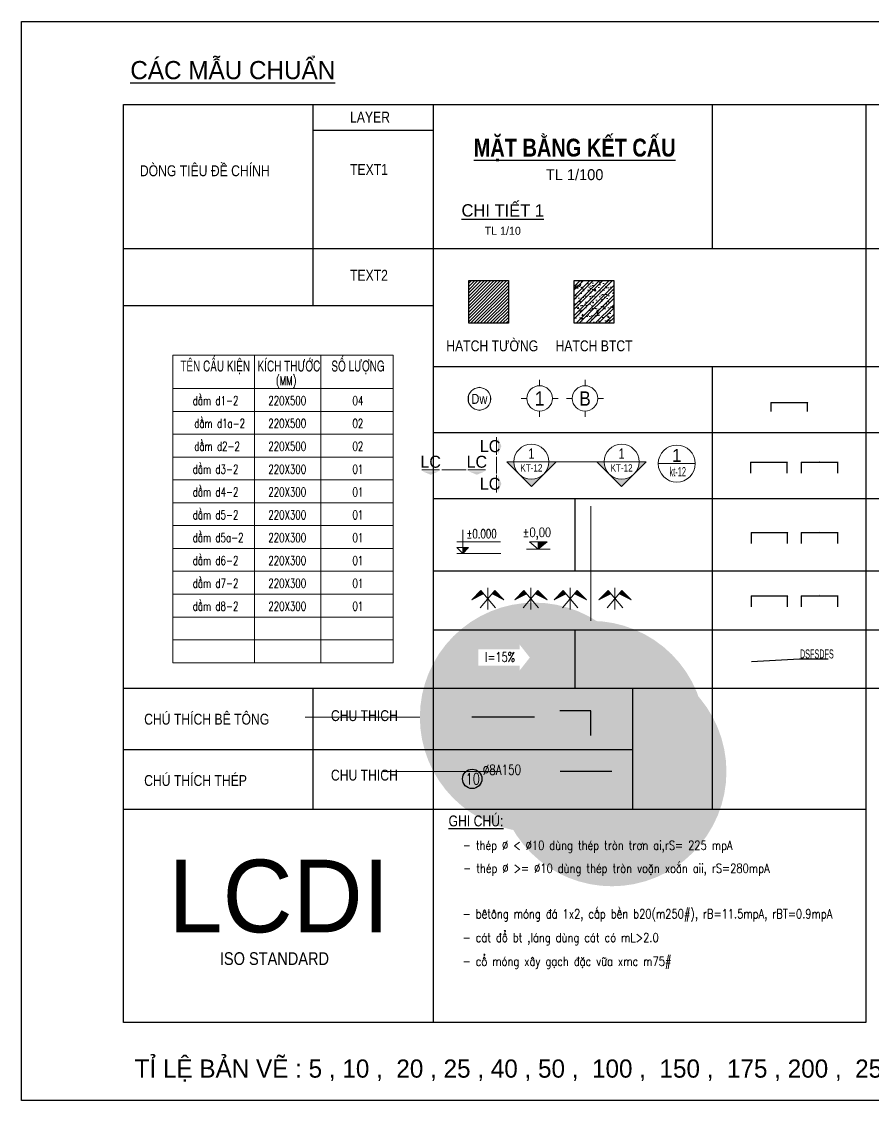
# Model space of a CAD drawing. Header units: inches. Extents: x 692246 to 692930, y 595951 to 596289.
# Drawn here: x 692697.6 to 692827.7, y 596124 to 596288.6 of the extents above; entities that cross this region are included whole.
import ezdxf
from ezdxf.enums import TextEntityAlignment as Align

# ---------------------------------------------------------------- set-up
doc = ezdxf.new("R2010")
doc.units = ezdxf.units.IN
doc.header["$MEASUREMENT"] = 0
doc.header["$PDMODE"] = 32
doc.header["$PDSIZE"] = -1
doc.linetypes.add('DASHDOT', pattern=[1, 0.5, -0.25, 0, -0.25])
doc.linetypes.add('HIDDEN', pattern=[0.375, 0.25, -0.125])
doc.layers.get('0').update_dxf_attribs({"lineweight": 18})
for name, color, linetype, lineweight in [('ISO', 153, 'Continuous', 13), ('KICHTHUOC', 4, 'Continuous', 18), ('LC Dim', 8, 'Continuous', 18), ('LC Hatch', 252, 'Continuous', 9), ('LC Hatch @ 1', 252, 'Continuous', 9), ('LC ISO', 153, 'Continuous', 13), ('LC Khac', 4, 'Continuous', 9), ('LC MANH DUT', 35, 'HIDDEN', 5), ('LC Net manh', 239, 'Continuous', 5), ('LC Net thay', 7, 'Continuous', 25), ('LC Net truc', 79, 'DASHDOT', 13), ('LC Text1', 3, 'Continuous', 20), ('LC Text2', 7, 'Continuous', 25)]:
    doc.layers.add(name, color=color, linetype=linetype, lineweight=lineweight)
doc.styles.add('Arial', font='arial_0.ttf')
doc.styles.add('Brief text', font='VHHELS.TTF')
doc.styles.add('General text 2', font='arial_0.ttf')
doc.styles.add('HOATBIF', font='hoatbif.shx', dxfattribs={"width": 0.5})
doc.styles.add('LC 1', font='VHAVANB.TTF')
doc.styles.add('LC 2', font='VHARIALN.TTF', dxfattribs={"width": 0.7})
doc.styles.add('LC 3', font='vnsimli.shx', dxfattribs={"width": 0.75})
doc.styles.add('LC3', font='VHARIALB.TTF', dxfattribs={"width": 0.8})
doc.styles.add('T1', font='Vnsimli.shx', dxfattribs={"width": 0.8})
doc.styles.add('T2', font='VHARIAL.TTF', dxfattribs={"width": 0.8})
doc.styles.add('text', font='hoatbif.shx', dxfattribs={"width": 0.7})
doc.styles.add('text1', font='VHHELS.TTF', dxfattribs={"width": 0.7, "height": 300})
doc.dimstyles.new('1-100(1-25)', dxfattribs={"dimscale": 25, "dimtxt": 2.5, "dimasz": 0.35, "dimexe": 0.5, "dimexo": 1, "dimgap": 0.8, "dimtad": 1, "dimdec": 0, "dimzin": 0, "dimdsep": 46, "dimtxsty": 'HOATBIF', "dimblk1": 'DOT', "dimblk2": 'DOT', "dimsah": 1, "dimcen": -1, "dimdle": 1, "dimclrd": 256, "dimclre": 256, "dimclrt": 4, "dimadec": 3, "dimazin": 2, "dimtfac": 0.333333, "dimtdec": 0, "dimtix": 1, "dimtmove": 2, "dimatfit": 3, "dimldrblk": 'DOT', "dimfxl": 1, "dimtvp": 0.833333, "dimtolj": 1, "dimtzin": 0, "dimarcsym": 0})
doc.dimstyles.new('1-20', dxfattribs={"dimscale": 100, "dimtxt": 2.5, "dimasz": 0.35, "dimexe": 0.5, "dimexo": 0, "dimgap": 0.8, "dimtad": 1, "dimdec": 0, "dimlfac": 0.2, "dimzin": 0, "dimdsep": 46, "dimtxsty": 'HOATBIF', "dimblk1": 'DOT', "dimblk2": 'DOT', "dimsah": 1, "dimcen": -1, "dimdle": 1, "dimclrd": 256, "dimclre": 256, "dimclrt": 4, "dimadec": 3, "dimazin": 2, "dimtfac": 0.333333, "dimtdec": 0, "dimtix": 1, "dimtmove": 2, "dimatfit": 3, "dimldrblk": 'DOT', "dimfxl": 1, "dimtvp": 0.833333, "dimtolj": 1, "dimtzin": 0, "dimarcsym": 0})

# ---------------------------------------------------------------- blocks, each defined once
blk = doc.blocks.new('CT')
at = {"layer": 'LC Text1', "lineweight": 15}
blk.add_hatch(color=4, dxfattribs=at).paths.add_polyline_path([(3.25, 1.6), (1.64, 1.6), (1.64, 0)])
at = {"layer": 'LC Text1', "color": 4, "lineweight": 15, "ltscale": 50}
for p, q in [((0.05, 3.14), (12, 3.14)), ((12.09, 0), (0, 0))]:
    blk.add_line(p, q, dxfattribs=at)
for points in [[(1.64, 6.43), (1.64, 0)], [(1.64, 0), (0.03, 1.6), (1.64, 1.6)], [(1.64, 0), (3.25, 1.6), (1.64, 1.6)]]:
    blk.add_lwpolyline(points, dxfattribs=at)
at = {"layer": 'LC Text1', "color": 4, "style": 'LC 3', "width": 0.75}
blk.add_attdef('CT', (1.91, 3.5), '', height=2.2, dxfattribs=at)
blk = doc.blocks.new('DXicon')
at = {"layer": 'LC Hatch', "ltscale": 50}
for points in [[(-1.15, 4.39), (-1.9, 5.26), (-4.45, 2.69)], [(4.45, 2.69), (1.9, 5.26), (1.15, 4.39)]]:
    blk.add_hatch(color=252, dxfattribs=at).paths.add_polyline_path(points)
at = {"layer": 'LC Net manh', "color": 8, "ltscale": 50}
for p, q in [((0, 0.04), (0, 6.04)), ((-1.9, 5.26), (-4.45, 2.69)), ((-4.45, 2.69), (-1.15, 4.39)), ((-2.13, 0.57), (1.9, 5.26)), ((2.13, 0.57), (-1.9, 5.26)), ((4.45, 2.69), (1.15, 4.39)), ((1.9, 5.26), (4.45, 2.69))]:
    blk.add_line(p, q, dxfattribs=at)
blk = doc.blocks.new('DOT')
at = {"layer": 'KICHTHUOC', "color": 4}
blk.add_line((-1, -1), (1, 1), dxfattribs=at)
at = {"layer": 'KICHTHUOC'}
blk.add_line((-2.25, 0), (2.25, 0), dxfattribs=at)
at = {"layer": 'KICHTHUOC', "color": 4}
blk.add_lwpolyline([(0.5, 1), (-1, -0.5), (-0.5, -1), (1, 0.5)], close=True, dxfattribs=at)
blk = doc.blocks.new('TTRUC')
at = {"layer": 'LC ISO'}
for p, q in [((0, 6.95), (0, 10.13)), ((-6.95, 0), (-10.13, 0)), ((6.95, 0), (10.13, 0)), ((0, -6.95), (0, -10.13))]:
    blk.add_line(p, q, dxfattribs=at)
at = {"layer": 'LC Net manh'}
blk.add_circle((0, 0), 6.95, dxfattribs=at)
blk = doc.blocks.new('TIEUDE1')
at = {"layer": 'LC Text2', "color": 7, "style": 'LC 1'}
blk.add_attdef('TIªU§Ò', text='', height=5, dxfattribs=at).set_placement((0, 0), align=Align.BOTTOM_CENTER)
blk.add_attdef('TL', text='', height=3, dxfattribs=at).set_placement((0, -2), align=Align.TOP_CENTER)
blk = doc.blocks.new('TIEUDE2')
at = {"layer": 'LC Text2', "color": 7, "style": 'LC 1'}
blk.add_attdef('%%UTIªU§Ò', text='', height=3.5, dxfattribs=at).set_placement((0, 0), align=Align.BOTTOM_CENTER)
blk.add_attdef('TL', text='', height=2.2, dxfattribs=at).set_placement((0, -1.8), align=Align.TOP_CENTER)
blk = doc.blocks.new('*D45')
at = {"layer": 'Defpoints', "color": 0, "ltscale": 2, "transparency": 16777216}
for p in [(692812.08, 596229.07), (692817.63, 596230.47), (692817.63, 596229.07)]:
    blk.add_point(p, dxfattribs=at)
at = {"layer": 'ISO', "lineweight": -2, "ltscale": 2, "transparency": 16777216}
for p, q in [((692812.08, 596229.13), (692812.08, 596230.5)), ((692817.63, 596229.13), (692817.63, 596230.5)), ((692812.11, 596230.47), (692817.61, 596230.47))]:
    blk.add_line(p, q, dxfattribs=at)
at = {"layer": 'ISO', "lineweight": -2, "ltscale": 2, "transparency": 16777216, "xscale": 0.021, "yscale": 0.021, "zscale": 0.021, "rotation": 180}
blk.add_blockref('DOT', (692812.08, 596230.47), dxfattribs=at)
at = {"layer": 'ISO', "lineweight": -2, "ltscale": 2, "transparency": 16777216, "xscale": 0.021, "yscale": 0.021, "zscale": 0.021}
blk.add_blockref('DOT', (692817.63, 596230.47), dxfattribs=at)
at = {"layer": 'ISO', "color": 4, "ltscale": 2, "transparency": 16777216, "insert": (692814.86, 596230.6), "char_height": 0.15, "attachment_point": 5, "style": 'HOATBIF'}
blk.add_mtext('\\A1;6', dxfattribs=at)
blk = doc.blocks.new('*D46')
at = {"layer": 'Defpoints', "color": 0, "ltscale": 2, "transparency": 16777216}
for p in [(692814.51, 596221.36), (692808.97, 596219.64), (692814.51, 596219.64)]:
    blk.add_point(p, dxfattribs=at)
at = {"layer": 'ISO', "lineweight": -2, "ltscale": 2, "transparency": 16777216}
for p, q in [((692808.97, 596219.7), (692808.97, 596221.39)), ((692808.99, 596221.36), (692814.49, 596221.36)), ((692814.51, 596219.7), (692814.51, 596221.39))]:
    blk.add_line(p, q, dxfattribs=at)
at = {"layer": 'ISO', "lineweight": -2, "ltscale": 2, "transparency": 16777216, "xscale": 0.021, "yscale": 0.021, "zscale": 0.021, "rotation": 180}
blk.add_blockref('DOT', (692808.97, 596221.36), dxfattribs=at)
at = {"layer": 'ISO', "lineweight": -2, "ltscale": 2, "transparency": 16777216, "xscale": 0.021, "yscale": 0.021, "zscale": 0.021}
blk.add_blockref('DOT', (692814.51, 596221.36), dxfattribs=at)
at = {"layer": 'ISO', "color": 4, "ltscale": 2, "transparency": 16777216, "insert": (692811.74, 596221.48), "char_height": 0.15, "attachment_point": 5, "style": 'HOATBIF'}
blk.add_mtext('\\A1;6', dxfattribs=at)
blk = doc.blocks.new('*D47')
at = {"layer": 'Defpoints', "color": 0, "ltscale": 2, "transparency": 16777216}
for p in [(692814.57, 596210.62), (692809.03, 596208.9), (692814.57, 596208.9)]:
    blk.add_point(p, dxfattribs=at)
at = {"layer": 'ISO', "lineweight": -2, "ltscale": 2, "transparency": 16777216}
for p, q in [((692809.03, 596208.96), (692809.03, 596210.65)), ((692809.05, 596210.62), (692814.55, 596210.62)), ((692814.57, 596208.96), (692814.57, 596210.65))]:
    blk.add_line(p, q, dxfattribs=at)
at = {"layer": 'ISO', "lineweight": -2, "ltscale": 2, "transparency": 16777216, "xscale": 0.021, "yscale": 0.021, "zscale": 0.021, "rotation": 180}
blk.add_blockref('DOT', (692809.03, 596210.62), dxfattribs=at)
at = {"layer": 'ISO', "lineweight": -2, "ltscale": 2, "transparency": 16777216, "xscale": 0.021, "yscale": 0.021, "zscale": 0.021}
blk.add_blockref('DOT', (692814.57, 596210.62), dxfattribs=at)
at = {"layer": 'ISO', "color": 4, "ltscale": 2, "transparency": 16777216, "insert": (692811.8, 596210.75), "char_height": 0.15, "attachment_point": 5, "style": 'HOATBIF'}
blk.add_mtext('\\A1;6', dxfattribs=at)
blk = doc.blocks.new('*D48')
at = {"layer": 'Defpoints', "color": 0, "ltscale": 2, "transparency": 16777216}
for p in [(692822.24, 596210.62), (692816.7, 596208.9), (692822.24, 596208.9)]:
    blk.add_point(p, dxfattribs=at)
at = {"layer": 'ISO', "lineweight": -2, "ltscale": 2, "transparency": 16777216}
for p, q in [((692816.7, 596208.96), (692816.7, 596210.65)), ((692816.72, 596210.62), (692822.22, 596210.62)), ((692822.24, 596208.96), (692822.24, 596210.65))]:
    blk.add_line(p, q, dxfattribs=at)
at = {"layer": 'ISO', "lineweight": -2, "ltscale": 2, "transparency": 16777216, "xscale": 0.021, "yscale": 0.021, "zscale": 0.021, "rotation": 180}
blk.add_blockref('DOT', (692816.7, 596210.62), dxfattribs=at)
at = {"layer": 'ISO', "lineweight": -2, "ltscale": 2, "transparency": 16777216, "xscale": 0.021, "yscale": 0.021, "zscale": 0.021}
blk.add_blockref('DOT', (692822.24, 596210.62), dxfattribs=at)
at = {"layer": 'ISO', "color": 4, "ltscale": 2, "transparency": 16777216, "insert": (692819.47, 596210.75), "char_height": 0.15, "attachment_point": 5, "style": 'HOATBIF'}
blk.add_mtext('\\A1;6', dxfattribs=at)
blk = doc.blocks.new('*D49')
at = {"layer": 'Defpoints', "color": 0, "ltscale": 2, "transparency": 16777216}
for p in [(692822.24, 596221.36), (692816.7, 596219.64), (692822.24, 596219.64)]:
    blk.add_point(p, dxfattribs=at)
at = {"layer": 'ISO', "lineweight": -2, "ltscale": 2, "transparency": 16777216}
for p, q in [((692816.7, 596219.7), (692816.7, 596221.39)), ((692816.72, 596221.36), (692822.22, 596221.36)), ((692822.24, 596219.7), (692822.24, 596221.39))]:
    blk.add_line(p, q, dxfattribs=at)
at = {"layer": 'ISO', "lineweight": -2, "ltscale": 2, "transparency": 16777216, "xscale": 0.021, "yscale": 0.021, "zscale": 0.021, "rotation": 180}
blk.add_blockref('DOT', (692816.7, 596221.36), dxfattribs=at)
at = {"layer": 'ISO', "lineweight": -2, "ltscale": 2, "transparency": 16777216, "xscale": 0.021, "yscale": 0.021, "zscale": 0.021}
blk.add_blockref('DOT', (692822.24, 596221.36), dxfattribs=at)
at = {"layer": 'ISO', "color": 4, "ltscale": 2, "transparency": 16777216, "insert": (692819.47, 596221.48), "char_height": 0.15, "attachment_point": 5, "style": 'HOATBIF'}
blk.add_mtext('\\A1;6', dxfattribs=at)
blk = doc.blocks.new('*D50')
at = {"layer": 'Defpoints', "color": 0, "ltscale": 2, "transparency": 16777216}
for p in [(692814.57, 596200.96), (692809.03, 596199.24), (692814.57, 596199.24)]:
    blk.add_point(p, dxfattribs=at)
at = {"layer": 'ISO', "lineweight": -2, "ltscale": 2, "transparency": 16777216}
for p, q in [((692809.03, 596199.3), (692809.03, 596200.99)), ((692809.05, 596200.96), (692814.55, 596200.96)), ((692814.57, 596199.3), (692814.57, 596200.99))]:
    blk.add_line(p, q, dxfattribs=at)
at = {"layer": 'ISO', "lineweight": -2, "ltscale": 2, "transparency": 16777216, "xscale": 0.021, "yscale": 0.021, "zscale": 0.021, "rotation": 180}
blk.add_blockref('DOT', (692809.03, 596200.96), dxfattribs=at)
at = {"layer": 'ISO', "lineweight": -2, "ltscale": 2, "transparency": 16777216, "xscale": 0.021, "yscale": 0.021, "zscale": 0.021}
blk.add_blockref('DOT', (692814.57, 596200.96), dxfattribs=at)
at = {"layer": 'ISO', "color": 4, "ltscale": 2, "transparency": 16777216, "insert": (692811.8, 596201.08), "char_height": 0.15, "attachment_point": 5, "style": 'HOATBIF'}
blk.add_mtext('\\A1;6', dxfattribs=at)
blk = doc.blocks.new('*D51')
at = {"layer": 'Defpoints', "color": 0, "ltscale": 2, "transparency": 16777216}
for p in [(692822.24, 596200.96), (692816.7, 596199.24), (692822.24, 596199.24)]:
    blk.add_point(p, dxfattribs=at)
at = {"layer": 'ISO', "lineweight": -2, "ltscale": 2, "transparency": 16777216}
for p, q in [((692816.7, 596199.3), (692816.7, 596200.99)), ((692816.72, 596200.96), (692822.22, 596200.96)), ((692822.24, 596199.3), (692822.24, 596200.99))]:
    blk.add_line(p, q, dxfattribs=at)
at = {"layer": 'ISO', "lineweight": -2, "ltscale": 2, "transparency": 16777216, "xscale": 0.021, "yscale": 0.021, "zscale": 0.021, "rotation": 180}
blk.add_blockref('DOT', (692816.7, 596200.96), dxfattribs=at)
at = {"layer": 'ISO', "lineweight": -2, "ltscale": 2, "transparency": 16777216, "xscale": 0.021, "yscale": 0.021, "zscale": 0.021}
blk.add_blockref('DOT', (692822.24, 596200.96), dxfattribs=at)
at = {"layer": 'ISO', "color": 4, "ltscale": 2, "transparency": 16777216, "insert": (692819.47, 596201.08), "char_height": 0.15, "attachment_point": 5, "style": 'HOATBIF'}
blk.add_mtext('\\A1;6', dxfattribs=at)
blk = doc.blocks.new('trich CT')
at = {"layer": 'LC ISO'}
blk.add_line((-500, 0), (500, 0), dxfattribs=at)
blk.add_circle((0, 0), 500, dxfattribs=at)
at = {"layer": 'LC Text1', "style": 'text1'}
blk.add_attdef('T', text='', height=350, dxfattribs=at).set_placement((0, 223), align=Align.MIDDLE_CENTER)
at = {"layer": 'LC Text1', "linetype": 'ByBlock', "style": 'text', "width": 0.7}
blk.add_attdef('KT', text='', height=250, dxfattribs=at).set_placement((0, -217), align=Align.MIDDLE_CENTER)
blk = doc.blocks.new('*U42')
at = {"layer": 'LC ISO'}
h = blk.add_hatch(color=256, dxfattribs=at)
h.paths.add_polyline_path([(0, -8.49), (4.24, -4.24, -0.198912), (0, -6, -0.198912), (-4.24, -4.24)])
h.paths.add_polyline_path([(8.49, 0), (6, 0, -0.198912), (4.24, -4.24)])
h.paths.add_polyline_path([(-4.24, -4.24, -0.198912), (-6, 0), (-8.49, 0)])
h = blk.add_hatch(color=256, dxfattribs=at)
h.paths.add_polyline_path([(31.08, -8.49), (35.32, -4.24, -0.198912), (31.08, -6, -0.198912), (26.84, -4.24)])
h.paths.add_polyline_path([(39.57, 0), (37.08, 0, -0.198912), (35.32, -4.24)])
h.paths.add_polyline_path([(26.84, -4.24, -0.198912), (25.08, 0), (22.59, 0)])
for p, q in [((-6, 0), (6, 0)), ((25.08, 0), (37.08, 0))]:
    blk.add_line(p, q, dxfattribs=at)
for points in [[(6, 0), (8.49, 0), (0, -8.49), (-8.49, 0), (-6, 0)], [(37.08, 0), (39.57, 0), (31.08, -8.49), (22.59, 0), (25.08, 0)]]:
    blk.add_lwpolyline(points, dxfattribs=at)
for centre in [(0, 0), (31.08, 0)]:
    blk.add_circle(centre, 6, dxfattribs=at)
at = {"layer": 'LC MANH DUT', "linetype": 'HIDDEN', "ltscale": 300}
blk.add_line((6, 0), (25.08, 0), dxfattribs=at)
at = {"layer": 'LC Text1', "style": 'Brief text', "width": 0.8, "flags": 8}
for tag, p in [('VIEW-NUMBER2', (0, 52)), ('VIEW-NUMBER1', (0, 0))]:
    blk.add_attdef(tag, text='', height=3.5, dxfattribs=at).set_placement(p, align=Align.BOTTOM_CENTER)
at = {"layer": 'LC Text1', "style": 'Arial', "width": 0.8, "flags": 8}
for tag, p in [('SHEET-NUMBER2', (0, 51.13)), ('SHEET-NUMBER1', (0, -0.87))]:
    blk.add_attdef(tag, text='', height=2.5, dxfattribs=at).set_placement(p, align=Align.TOP_CENTER)
blk = doc.blocks.new('Caodo1')
at = {"layer": 'LC Text1'}
blk.add_hatch(color=4, dxfattribs=at).paths.add_polyline_path([(0, 0), (243, 200), (0, 200)])
at = {"layer": 'LC Text1', "color": 4}
for p, q in [((324, 0), (-324, 0)), ((0, 0), (0, 200))]:
    blk.add_line(p, q, dxfattribs=at)
blk.add_lwpolyline([(-243, 200), (243, 200), (0, 0), (0, 0)], close=True, dxfattribs=at)
at = {"layer": 'LC Text1', "color": 4, "style": 'T1', "width": 0.8}
blk.add_attdef('%%P0,00', text='', height=250, dxfattribs=at).set_placement((-39, 460), align=Align.MIDDLE_CENTER)
blk = doc.blocks.new('*U44')
at = {"layer": 'Defpoints'}
blk.add_lwpolyline([(0, 3.4), (-2, 2.75), (-3.23, 1.05), (-3.23, -1.05), (-2, -2.75), (0, -3.4), (2, -2.75), (3.23, -1.05), (3.23, 1.05), (2, 2.75)], close=True, dxfattribs=at)
at = {"layer": 'LC Text1', "style": 'General text 2', "width": 0.8, "flags": 8}
blk.add_attdef('SYMBOL', text='', height=3, dxfattribs=at).set_placement((0, 0), align=Align.MIDDLE_CENTER)
blk.add_wipeout([(0, 3.4), (-2, 2.75), (-3.23, 1.05), (-3.23, -1.05), (-2, -2.75), (0, -3.4), (2, -2.75), (3.23, -1.05), (3.23, 1.05), (2, 2.75)]).dxf.layer = 'LC Net manh'
at = {"layer": 'LC ISO'}
blk.add_circle((0, 0), 3.4, dxfattribs=at)

msp = doc.modelspace()

# ---------------------------------------------------------------- hatches: boundary and pattern name
at = {"layer": 'LC Hatch @ 1', "ltscale": 2}
h = msp.add_hatch(dxfattribs=at)
h.set_pattern_fill('ANSI31', color=256, scale=2.772)
h.set_pattern_definition([(45, (692765.75214, 596587.64374), (-0.2450125, 0.2450125), [])])
h.paths.add_polyline_path([(692771.93, 596242.57), (692771.93, 596249.1), (692765.88, 596249.1), (692765.88, 596242.57)])
h = msp.add_hatch(dxfattribs=at)
h.set_pattern_fill('BTCT', color=256, scale=0.2772)
h.set_pattern_definition([(50, (692768.6378, 596587.6437), (1.988245, -0.173949), [0.2079, -2.2869]), (355, (692768.6378, 596587.6437), (-0.384619, 2.085077), [0.16632, -1.82952]), (100.4514, (692768.8035, 596587.6292), (1.603628, 1.911126), [0.176688, -1.943566]), (46.1842, (692768.6378, 596588.1981), (2.958392, -0.458819), [0.31185, -3.43035]), (96.6356, (692768.8843, 596588.16), (2.590885, 2.700255), [0.265032, -2.915348]), (351.1842, (692768.6378, 596588.198), (2.590883, 2.700257), [0.24948, -2.74428]), (21, (692768.915, 596588.0595), (1.654626, -1.1160595), [0.2079, -2.2869]), (326, (692768.915, 596588.0595), (0.67447, 2.010116), [0.16632, -1.82952]), (71.4514, (692769.0529, 596587.9665), (2.329097, 0.894055), [0.176688, -1.943566]), (37.5, (692768.6378, 596587.64374), (0.0337071, 0.9227817), [0, -1.807344, 0, -1.85724, 0, -1.83645]), (7.5, (692768.6378, 596587.6437), (0.7292287, 1.0933092), [0, -1.058904, 0, -1.765764, 0, -0.69993]), (327.5, (692768.01964, 596587.64374), (1.4797557, -0.0625221), [0, -0.693, 0, -2.16216, 0, -2.86902]), (317.5, (692767.7424, 596587.6437), (1.616592, 0.277491), [0, -0.9009, 0, -1.435896, 0, -2.03742]), (45, (692768.6378, 596587.6437), (-0.7350375, 0.7350375), []), (45, (692769.1278, 596587.6437), (-0.7350375, 0.7350375), [])])
h.paths.add_polyline_path([(692788.02, 596249.1), (692781.98, 596249.1), (692781.98, 596242.57), (692788.02, 596242.57)])

# ---------------------------------------------------------------- linework, layer by layer
at = {"layer": 'Defpoints', "ltscale": 0.2}
msp.add_lwpolyline([(692697.59, 596288.62), (692930.43, 596288.62), (692930.43, 596123.96), (692697.59, 596123.96)], close=True, dxfattribs=at)
at = {"layer": 'LC Khac', "color": 1, "ltscale": 2}
for p, q in [((692770.12, 596225.17), (692770.12, 596222.48)), ((692761.41, 596220.2), (692758.72, 596220.2)), ((692768.45, 596220.2), (692765.76, 596220.2)), ((692770.12, 596219.43), (692770.12, 596216.73))]:
    msp.add_line(p, q, dxfattribs=at)
for points in [[(692770.86, 596223.82, 0, 2.61, 0), (692770.32, 596223.82, 1.52, 1.52, 0)], [(692760.06, 596219.46, 0, 2.61, 0), (692760.06, 596220, 1.52, 1.52, 0)], [(692767.11, 596219.46, 0, 2.61, 0), (692767.11, 596220, 1.52, 1.52, 0)], [(692770.86, 596218.08, 0, 2.61, 0), (692770.32, 596218.08, 1.52, 1.52, 0)]]:
    msp.add_lwpolyline(points, format="xyseb", dxfattribs=at)
at = {"layer": 'LC MANH DUT', "ltscale": 200}
msp.add_line((692770.12, 596222.21), (692770.12, 596219.67), dxfattribs=at)
at = {"layer": 'LC MANH DUT', "ltscale": 300}
msp.add_line((692761.78, 596220.2), (692765.47, 596220.2), dxfattribs=at)
at = {"layer": 'LC Net thay'}
for p, q in [((692742.07, 596275.96), (692742.07, 596245.3)), ((692760.44, 596275.96), (692760.44, 596135.88)), ((692803.07, 596275.96), (692803.07, 596253.99)), ((692826.53, 596275.96), (692837.46, 596275.96)), ((692760.44, 596272.02), (692742.07, 596272.02)), ((692713.14, 596253.99), (692803.07, 596253.99)), ((692713.14, 596253.99), (692837.46, 596253.99)), ((692713.14, 596245.3), (692760.44, 596245.3)), ((692760.44, 596235.98), (692837.46, 596235.98)), ((692803.07, 596235.98), (692803.07, 596168.42)), ((692760.44, 596225.91), (692837.46, 596225.91)), ((692760.44, 596215.83), (692837.46, 596215.83)), ((692782.1, 596215.83), (692782.1, 596204.79)), ((692760.44, 596204.79), (692837.46, 596204.79)), ((692760.44, 596195.81), (692803.07, 596195.81)), ((692760.44, 596195.81), (692837.46, 596195.81)), ((692782.1, 596195.81), (692782.1, 596186.88)), ((692713.14, 596186.88), (692837.46, 596186.88)), ((692742.07, 596186.88), (692742.07, 596168.42)), ((692790.94, 596168.42), (692790.94, 596186.88)), ((692713.14, 596177.5), (692790.94, 596177.5)), ((692713.14, 596168.42), (692826.53, 596168.42)), ((692713.14, 596168.42), (692826.53, 596168.42))]:
    msp.add_line(p, q, dxfattribs=at)
msp.add_lwpolyline([(692713.14, 596275.96), (692826.53, 596275.96), (692826.53, 596135.88), (692713.14, 596135.88)], close=True, dxfattribs=at)
at = {"layer": 'LC Text2', "ltscale": 2}
for points in [[(692765.88, 596249.1), (692771.93, 596249.1), (692771.93, 596242.57), (692765.88, 596242.57)], [(692781.98, 596249.1), (692788.02, 596249.1), (692788.02, 596242.57), (692781.98, 596242.57)]]:
    msp.add_lwpolyline(points, close=True, dxfattribs=at)
at = {"layer": 'LC Text2', "ltscale": 100}
msp.add_circle((692766.4, 596173.04), 1.48, dxfattribs=at)

# ---------------------------------------------------------------- block references
at = {"layer": 'LC Hatch', "xscale": 0.5543999943167831, "yscale": 0.5543999943167831, "zscale": 0.5543999943167831}
for p in [(692768.79, 596198.85), (692775.36, 596198.85), (692781.37, 596198.85), (692788.21, 596198.85)]:
    msp.add_blockref('DXicon', p, dxfattribs=at)
at = {"layer": 'LC ISO', "xscale": 0.2793744010265591, "yscale": 0.2793744010265591, "zscale": 0.2793744010265591}
for p in [(692776.7, 596231.11), (692783.63, 596231.11)]:
    msp.add_blockref('TTRUC', p, dxfattribs=at)
at = {"layer": 'LC ISO'}
ref = msp.add_blockref('*U42', (692775.44, 596221.45), dxfattribs=dict(at, xscale=0.4435199839497289, yscale=0.4435199839497289, zscale=0.4435199839497289))
ref.add_attrib('VIEW-NUMBER1', '1', dxfattribs={"layer": 'LC Text1', "height": 1.55, "style": 'Brief text', "width": 0.8}).set_placement((692775.44, 596221.45, 0), align=Align.BOTTOM_CENTER)
ref.add_attrib('SHEET-NUMBER1', 'KT-12', dxfattribs={"layer": 'LC Text1', "height": 1.109, "style": 'Arial', "width": 0.8}).set_placement((692775.44, 596221.06, 0), align=Align.TOP_CENTER)
ref.add_attrib('VIEW-NUMBER2', '1', dxfattribs={"layer": 'LC Text1', "height": 1.55, "style": 'Brief text', "width": 0.8}).set_placement((692789.22, 596221.45, 0), align=Align.BOTTOM_CENTER)
ref.add_attrib('SHEET-NUMBER2', 'KT-12', dxfattribs={"layer": 'LC Text1', "height": 1.109, "style": 'Arial', "width": 0.8}).set_placement((692789.22, 596221.06, 0), align=Align.TOP_CENTER)
ref = msp.add_blockref('trich CT', (692797.64, 596221.15), dxfattribs=dict(at, xscale=0.00564537579570479, yscale=0.00564537579570479, zscale=0.00564537579570479))
ref.add_attrib('T', '1', dxfattribs={"layer": 'LC Text2', "height": 1.98, "style": 'text1'}).set_placement((692797.64, 596222.41, 0), align=Align.MIDDLE_CENTER)
ref.add_attrib('KT', ' kt-12', dxfattribs={"layer": 'LC Text2', "linetype": 'ByBlock', "height": 1.411, "style": 'text', "width": 0.55}).set_placement((692797.64, 596219.93, 0), align=Align.MIDDLE_CENTER)
at = {"layer": 'LC Text1'}
ref = msp.add_blockref('CT', (692764.05, 596207.46), dxfattribs=dict(at, xscale=0.5543999943167831, yscale=0.5543999943167831, zscale=0.5543999943167831))
ref.add_attrib('CT', '%%P0.000', (692765.52, 596209.76, 0), dxfattribs={"color": 4, "height": 1.375, "style": 'LC 3', "width": 0.7})
ref = msp.add_blockref('Caodo1', (692776.5, 596208.11), dxfattribs=dict(at, xscale=0.005543999799371612, yscale=0.005543999799371612, zscale=0.005543999799371612))
ref.add_attrib('%%P0,00', '%%p0,00', dxfattribs={"layer": 'LC Text2', "color": 4, "height": 1.386, "style": 'T1', "width": 0.8}).set_placement((692776.28, 596210.66, 0), align=Align.MIDDLE_CENTER)
at = {"layer": 'LC Text2'}
ref = msp.add_blockref('TIEUDE1', (692782.05, 596267.2), dxfattribs=dict(at, xscale=0.5543999943167831, yscale=0.5543999943167831, zscale=0.5543999943167831))
ref.add_attrib('TIªU§Ò', '%%UmÆt b»ng kÕt cÊu', dxfattribs={"color": 7, "height": 2.7301, "style": 'LC3', "width": 0.8}).set_placement((692782.05, 596267.2, 0), align=Align.BOTTOM_CENTER)
ref.add_attrib('TL', 'TL 1/100', dxfattribs={"color": 7, "height": 1.663, "style": 'LC 1'}).set_placement((692782.05, 596266.09, 0), align=Align.TOP_CENTER)
ref = msp.add_blockref('TIEUDE2', (692771.07, 596258.3), dxfattribs=dict(at, xscale=0.5543999943167831, yscale=0.5543999943167831, zscale=0.5543999943167831))
ref.add_attrib('%%UTIªU§Ò', '%%Uchi tiÕt 1', dxfattribs={"color": 7, "height": 1.8828, "style": 'LC 1'}).set_placement((692771.07, 596258.3, 0), align=Align.BOTTOM_CENTER)
ref.add_attrib('TL', 'TL 1/10', dxfattribs={"color": 7, "height": 1.22, "style": 'LC 1'}).set_placement((692771.07, 596257.3, 0), align=Align.TOP_CENTER)

# ---------------------------------------------------------------- texts
at = {"ltscale": 2, "style": 'LC 1'}
for text, p in [('A', (692769.13, 596223.82)), ('B', (692760.06, 596221.44)), ('B', (692767.11, 596221.44)), ('A', (692769.13, 596218.08))]:
    msp.add_attdef('LC', text=text, height=1.83, dxfattribs=at).set_placement(p, align=Align.MIDDLE_CENTER)
at = {"layer": 'LC Dim', "color": 4, "ltscale": 2, "insert": (692816.45, 596191.4, 0), "char_height": 1.386, "attachment_point": 7, "style": 'HOATBIF'}
msp.add_mtext('DSFSDFS', dxfattribs=at)
at = {"layer": 'LC Text1', "ltscale": 0.2, "style": 'LC 1', "width": 0.9}
for s, p in [('1', (692776.7, 596229.34)), ('B', (692783.63, 596229.34))]:
    msp.add_text(s, height=2.19, dxfattribs=at).set_placement(p, align=Align.BOTTOM_CENTER)
at = {"layer": 'LC Text1', "color": 3, "style": 'LC 3', "width": 0.8}
for s, p in [('- thÐp %%C < %%C10 dïng thÐp trßn tr¬n ai,rS= 225 mpA', (692764.97, 596162.21)), ('- thÐp %%C >= %%C10 dïng thÐp trßn voÆn xo¾n aii, rS=280mpA', (692765.02, 596158.71)), ('- bªt«ng mãng ®¸ 1x2, cÊp bÒn b20(m250#), rB=11.5mpA, rBT=0.9mpA', (692764.95, 596151.75)), ('- c¸t ®æ bt ,l¸ng dïng c¸t cã mL>2.0', (692764.95, 596148.13)), ('- cæ mãng x©y g¹ch ®Æc v÷a xmc m75#', (692764.95, 596144.51))]:
    msp.add_text(s, height=1.386, dxfattribs=at).set_placement(p)
at = {"layer": 'LC Text2', "lineweight": -2}
for s, height, style, p in [('%%uc¸c mÉu chuÈn', 2.772, 'LC 1', (692714.19, 596279.83)), ('iso standard', 1.9404, 'LC 2', (692727.87, 596144.64)), ('tØ lÖ b¶n vÏ : 5 , 10 ,  20 , 25 , 40 , 50 ,  100 ,  150 ,  175 , 200 ,  250 , 400 , 500 , 1000 ....', 2.772, 'LC 1', (692714.85, 596127.44))]:
    msp.add_text(s, height=height, dxfattribs=dict(at, style=style)).set_placement(p)
at = {"layer": 'LC Text2', "style": 'T2', "width": 0.8}
for s, height, p in [('layer', 1.663, (692747.75, 596273.21)), ('dßng tiªu ®Ò chÝnh', 1.6632, (692715.65, 596265.02)), ('text1', 1.663, (692747.75, 596265.21)), ('text2', 1.663, (692747.75, 596249.07)), ('HATCH T¦êNG', 1.6632, (692762.45, 596238.3)), ('HATCH BTCT', 1.663, (692779.13, 596238.3)), ('chó thÝch bª t«ng', 1.6632, (692716.31, 596181.32)), ('chu thich', 1.663, (692744.83, 596181.86)), ('chó thÝch thÐp', 1.6632, (692716.31, 596171.96)), ('chu thich', 1.663, (692744.83, 596172.78)), ('%%Ughi chó:', 1.6632, (692762.8, 596165.79))]:
    msp.add_text(s, height=height, dxfattribs=at).set_placement(p)
at = {"layer": 'LC Text2', "linetype": 'ByBlock', "style": 'LC 3', "width": 0.75}
msp.add_text('%%C8A150', height=1.54, dxfattribs=at).set_placement((692768.03, 596173.66))
at = {"layer": 'LC Text2', "ltscale": 100, "style": 'LC 3', "width": 0.75}
msp.add_text('10', height=1.694, dxfattribs=at).set_placement((692766.49, 596173.04), align=Align.MIDDLE_CENTER)
at = {"layer": 'LC Text2', "lineweight": -2, "style": 'LC 1'}
msp.add_text('LCDI', height=11.088, dxfattribs=at).set_placement((692736.92, 596155.17), align=Align.MIDDLE)

# ---------------------------------------------------------------- dimensions: what is measured, and where the dimension line sits
at = {"layer": 'ISO', "ltscale": 2}
for base, p1, p2, picture, middle in [((692817.63, 596230.47), (692812.08, 596229.07), (692817.63, 596229.07), '*D45', (692814.86, 596230.6)), ((692814.51, 596221.36), (692808.97, 596219.64), (692814.51, 596219.64), '*D46', (692811.74, 596221.48)), ((692822.24, 596221.36), (692816.7, 596219.64), (692822.24, 596219.64), '*D49', (692819.47, 596221.48)), ((692814.57, 596210.62), (692809.03, 596208.9), (692814.57, 596208.9), '*D47', (692811.8, 596210.75)), ((692822.24, 596210.62), (692816.7, 596208.9), (692822.24, 596208.9), '*D48', (692819.47, 596210.75)), ((692814.57, 596200.96), (692809.03, 596199.24), (692814.57, 596199.24), '*D50', (692811.8, 596201.08)), ((692822.24, 596200.96), (692816.7, 596199.24), (692822.24, 596199.24), '*D51', (692819.47, 596201.08))]:
    dim = msp.add_linear_dim(base=base, p1=p1, p2=p2, dimstyle='1-100(1-25)', override={"dimscale": 0.06}, dxfattribs=at)
    dim.commit()
    dim.dimension.update_dxf_attribs({"geometry": picture, "text_midpoint": middle})

# ---------------------------------------------------------------- leaders
at = {"layer": 'ISO', "ltscale": 2, "annotation_type": 0, "has_hookline": 1, "hookline_direction": 0, "text_width": 4.32}
msp.add_leader([(692809.07, 596190.95, 0), (692816.4, 596191.35, 0)], dimstyle='1-100(1-25)', override={"dimscale": 0.06}, dxfattribs=at)
at = {"layer": 'LC Dim', "ltscale": 2}
for points in [[(692784.51, 596179.66, 0), (692784.51, 596183.4, 0), (692779.78, 596183.4, 0)], [(692775.91, 596182.44, 0), (692766.37, 596182.44, 0)], [(692787.73, 596174.15, 0), (692780.49, 596174.15, 0), (692779.82, 596174.15, 0)]]:
    msp.add_leader(points, dimstyle='1-20', dxfattribs=at)

# ---------------------------------------------------------------- next in the draw order: block references
at = {"layer": 'LC Net manh'}
ref = msp.add_blockref('*U44', (692767.5, 596231.04), dxfattribs=dict(at, xscale=0.5071781463517908, yscale=0.5071781463517908, zscale=0.5071781463517908))
ref.add_attrib('SYMBOL', 'Dw', dxfattribs={"layer": 'LC Text1', "height": 1.522, "style": 'General text 2', "width": 0.8}).set_placement((692767.5, 596231.04), align=Align.MIDDLE_CENTER)

# ---------------------------------------------------------------- next in the draw order: wipeouts: each hides what was drawn before it
at = {"ltscale": 500}
for points, layer in [([(692767.35, 596190.3), (692767.35, 596192.82), (692773.64, 596192.82), (692773.64, 596193.55), (692775.2, 596191.56), (692773.64, 596189.57), (692773.64, 596190.3)], 'LC Hatch'), ([(692720.67, 596237.71), (692754.34, 596237.71), (692754.34, 596190.77), (692720.67, 596190.77)], 'LC Net truc')]:
    msp.add_wipeout(points, dxfattribs=at).translate(0, 0, 0).dxf.layer = layer

# ---------------------------------------------------------------- next in the draw order: linework, layer by layer
at = {"layer": 'LC MANH DUT', "ltscale": 500}
for points in [[(692720.67, 596237.71), (692733.14, 596237.71), (692733.14, 596232.6), (692720.67, 596232.6)], [(692733.14, 596237.71), (692743.29, 596237.71), (692743.29, 596232.6), (692733.14, 596232.6)], [(692743.29, 596237.71), (692754.34, 596237.71), (692754.34, 596232.6), (692743.29, 596232.6)], [(692720.67, 596232.6), (692733.14, 596232.6), (692733.14, 596229.12), (692720.67, 596229.12)], [(692733.14, 596232.6), (692743.29, 596232.6), (692743.29, 596229.12), (692733.14, 596229.12)], [(692743.29, 596232.6), (692754.34, 596232.6), (692754.34, 596229.12), (692743.29, 596229.12)], [(692720.67, 596229.12), (692733.14, 596229.12), (692733.14, 596225.63), (692720.67, 596225.63)], [(692733.14, 596229.12), (692743.29, 596229.12), (692743.29, 596225.63), (692733.14, 596225.63)], [(692743.29, 596229.12), (692754.34, 596229.12), (692754.34, 596225.63), (692743.29, 596225.63)], [(692720.67, 596225.63), (692733.14, 596225.63), (692733.14, 596222.14), (692720.67, 596222.14)], [(692733.14, 596225.63), (692743.29, 596225.63), (692743.29, 596222.14), (692733.14, 596222.14)], [(692743.29, 596225.63), (692754.34, 596225.63), (692754.34, 596222.14), (692743.29, 596222.14)], [(692720.67, 596222.14), (692733.14, 596222.14), (692733.14, 596218.66), (692720.67, 596218.66)], [(692733.14, 596222.14), (692743.29, 596222.14), (692743.29, 596218.66), (692733.14, 596218.66)], [(692743.29, 596222.14), (692754.34, 596222.14), (692754.34, 596218.66), (692743.29, 596218.66)], [(692720.67, 596218.66), (692733.14, 596218.66), (692733.14, 596215.17), (692720.67, 596215.17)], [(692733.14, 596218.66), (692743.29, 596218.66), (692743.29, 596215.17), (692733.14, 596215.17)], [(692743.29, 596218.66), (692754.34, 596218.66), (692754.34, 596215.17), (692743.29, 596215.17)], [(692720.67, 596215.17), (692733.14, 596215.17), (692733.14, 596211.69), (692720.67, 596211.69)], [(692733.14, 596215.17), (692743.29, 596215.17), (692743.29, 596211.69), (692733.14, 596211.69)], [(692743.29, 596215.17), (692754.34, 596215.17), (692754.34, 596211.69), (692743.29, 596211.69)], [(692720.67, 596211.69), (692733.14, 596211.69), (692733.14, 596208.2), (692720.67, 596208.2)], [(692733.14, 596211.69), (692743.29, 596211.69), (692743.29, 596208.2), (692733.14, 596208.2)], [(692743.29, 596211.69), (692754.34, 596211.69), (692754.34, 596208.2), (692743.29, 596208.2)], [(692720.67, 596208.2), (692733.14, 596208.2), (692733.14, 596204.72), (692720.67, 596204.72)], [(692733.14, 596208.2), (692743.29, 596208.2), (692743.29, 596204.72), (692733.14, 596204.72)], [(692743.29, 596208.2), (692754.34, 596208.2), (692754.34, 596204.72), (692743.29, 596204.72)], [(692720.67, 596204.72), (692733.14, 596204.72), (692733.14, 596201.23), (692720.67, 596201.23)], [(692733.14, 596204.72), (692743.29, 596204.72), (692743.29, 596201.23), (692733.14, 596201.23)], [(692743.29, 596204.72), (692754.34, 596204.72), (692754.34, 596201.23), (692743.29, 596201.23)], [(692720.67, 596201.23), (692733.14, 596201.23), (692733.14, 596197.74), (692720.67, 596197.74)], [(692733.14, 596201.23), (692743.29, 596201.23), (692743.29, 596197.74), (692733.14, 596197.74)], [(692743.29, 596201.23), (692754.34, 596201.23), (692754.34, 596197.74), (692743.29, 596197.74)], [(692720.67, 596197.74), (692733.14, 596197.74), (692733.14, 596194.26), (692720.67, 596194.26)], [(692733.14, 596197.74), (692743.29, 596197.74), (692743.29, 596194.26), (692733.14, 596194.26)], [(692743.29, 596197.74), (692754.34, 596197.74), (692754.34, 596194.26), (692743.29, 596194.26)], [(692720.67, 596194.26), (692733.14, 596194.26), (692733.14, 596190.77), (692720.67, 596190.77)], [(692733.14, 596194.26), (692743.29, 596194.26), (692743.29, 596190.77), (692733.14, 596190.77)], [(692743.29, 596194.26), (692754.34, 596194.26), (692754.34, 596190.77), (692743.29, 596190.77)]]:
    msp.add_lwpolyline(points, close=True, dxfattribs=at)

# ---------------------------------------------------------------- next in the draw order: texts
at = {"layer": 'LC Text1', "color": 3, "style": 'LC 3', "width": 0.7}
for s, p in [('(MM)', (692736.43, 596233.15)), ('dÇm d1-2', (692723.73, 596230.08)), ('220X500', (692735.27, 596230.08)), ('04', (692748.12, 596230.08)), ('dÇm d1a-2', (692723.96, 596226.6)), ('220X500', (692735.27, 596226.6)), ('02', (692748.12, 596226.6)), ('dÇm d2-2', (692723.96, 596223.11)), ('220X500', (692735.27, 596223.11)), ('02', (692748.12, 596223.11)), ('dÇm d3-2', (692723.73, 596219.62)), ('220X300', (692735.27, 596219.62)), ('01', (692748.12, 596219.62)), ('dÇm d4-2', (692723.73, 596216.14)), ('220X300', (692735.27, 596216.14)), ('01', (692748.12, 596216.14)), ('dÇm d5-2', (692723.73, 596212.65)), ('220X300', (692735.27, 596212.65)), ('01', (692748.12, 596212.65)), ('dÇm d5a-2', (692723.73, 596209.17)), ('220X300', (692735.27, 596209.17)), ('01', (692748.12, 596209.17)), ('dÇm d6-2', (692723.73, 596205.68)), ('220X300', (692735.27, 596205.68)), ('01', (692748.12, 596205.68)), ('dÇm d7-2', (692723.73, 596202.2)), ('220X300', (692735.27, 596202.2)), ('01', (692748.12, 596202.2)), ('dÇm d8-2', (692723.73, 596198.71)), ('220X300', (692735.27, 596198.71)), ('01', (692748.12, 596198.71))]:
    msp.add_text(s, height=1.375, dxfattribs=at).set_placement(p)
at = {"layer": 'LC Text1', "style": 'LC 3', "width": 0.75}
msp.add_text(' I=15%%%', height=1.453, dxfattribs=at).set_placement((692767.62, 596190.91))
at = {"layer": 'LC Text2', "lineweight": -2, "style": 'LC 2', "width": 0.8}
for s, height, p in [('tªn cÊu kiÖn', 1.6632, (692721.83, 596235.22)), ('kÝch th\xadíc', 1.663, (692733.63, 596235.22)), ('sè l\xadîng', 1.663, (692744.9, 596235.22))]:
    msp.add_text(s, height=height, dxfattribs=at).set_placement(p)

doc.saveas('drawing.dxf')
